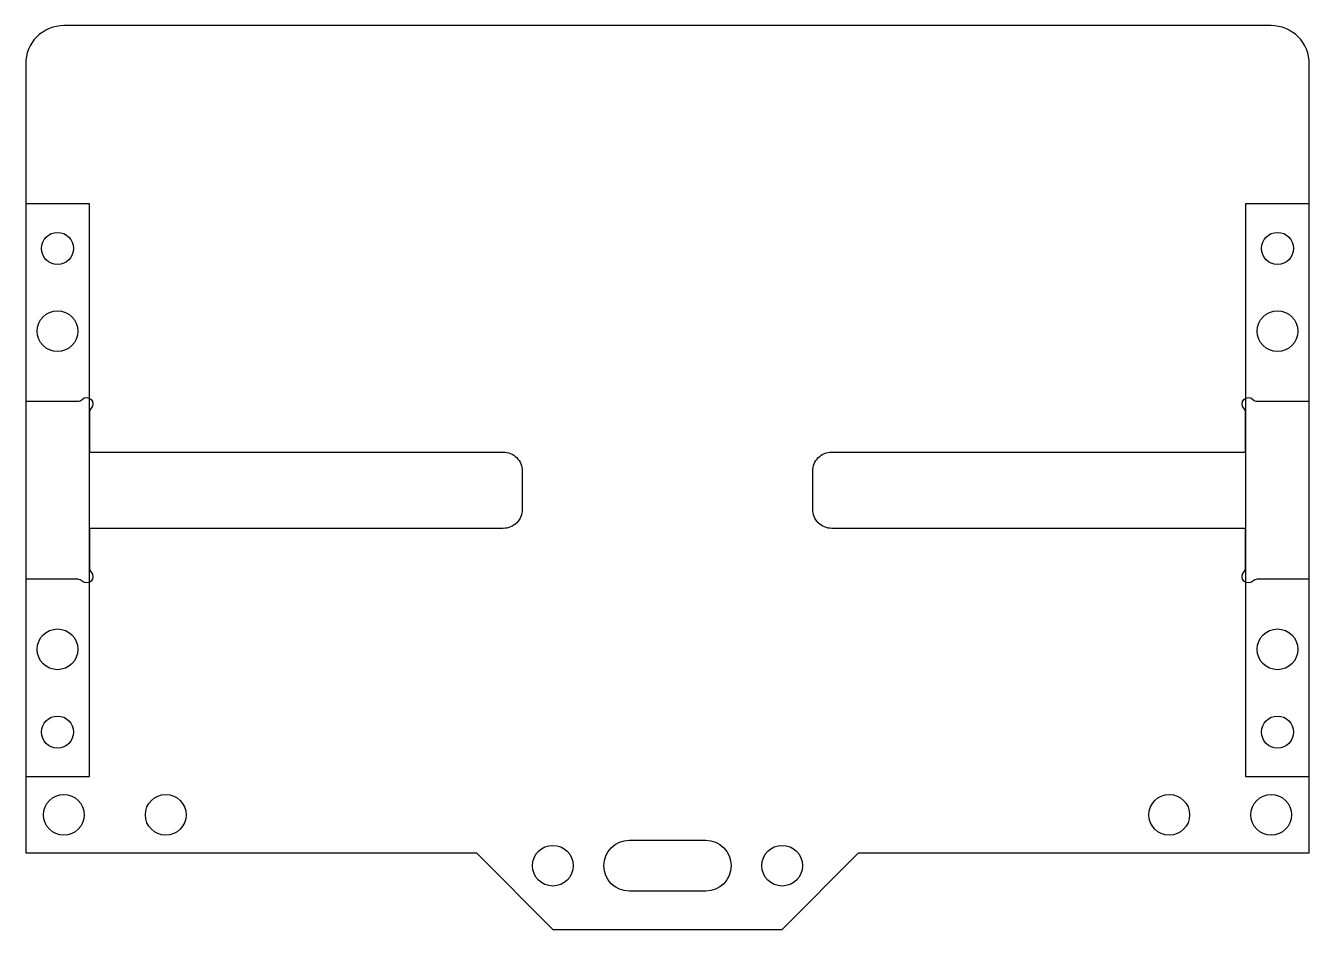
# Model space of a CAD drawing. Header units: millimetres. Extents: x 0 to 101, y -6 to 65.
import ezdxf

# ---------------------------------------------------------------- set-up
doc = ezdxf.new("R2010")
doc.units = ezdxf.units.MM
doc.layers.get('0').update_dxf_attribs({"linetype": 'CONTINUOUS'})

msp = doc.modelspace()

# ---------------------------------------------------------------- linework, layer by layer
for points in [[(4.44, 21.36, 0.197059), (4.09, 21.5), (0, 21.5), (0, 0), (35.4, 0), (41.4, -6), (59.4, -6), (65.4, 0), (100.8, 0), (100.8, 21.5), (96.71, 21.5, 0.197059), (96.36, 21.36, -0.992893), (95.66, 22.06, 0.197059), (95.8, 22.41), (95.8, 25.5), (63.3, 25.5, -0.414214), (61.8, 27), (61.8, 30, -0.414214), (63.3, 31.5), (95.8, 31.5), (95.8, 34.59, 0.197059), (95.66, 34.94, -0.992893), (96.36, 35.64, 0.197059), (96.71, 35.5), (100.8, 35.5), (100.8, 62, 0.414214), (97.8, 65), (3, 65, 0.414214), (0, 62), (0, 35.5), (4.09, 35.5, 0.197059), (4.44, 35.64, -0.992893), (5.14, 34.94, 0.197059), (5, 34.59), (5, 31.5), (37.5, 31.5, -0.414214), (39, 30), (39, 27, -0.414214), (37.5, 25.5), (5, 25.5), (5, 22.41, 0.197059), (5.14, 22.06, -0.992893)], [(47.4, 1), (53.4, 1, -1), (53.4, -3), (47.4, -3, -1)]]:
    msp.add_lwpolyline(points, format="xyb", close=True)
for points in [[(5, 6), (5, 51), (0, 51), (0, 6)], [(95.8, 51), (95.8, 6), (100.8, 6), (100.8, 51)]]:
    msp.add_lwpolyline(points, close=True)
for centre, radius in [((2.5, 47.5), 1.26), ((98.3, 47.5), 1.26), ((2.5, 41), 1.6), ((98.3, 41), 1.6), ((2.5, 16), 1.6), ((98.3, 16), 1.6), ((2.5, 9.5), 1.26), ((98.3, 9.5), 1.26), ((3, 3), 1.6), ((11, 3), 1.6), ((89.8, 3), 1.6), ((97.8, 3), 1.6), ((41.4, -1), 1.6), ((59.4, -1), 1.6)]:
    msp.add_circle(centre, radius)

doc.saveas('drawing.dxf')
